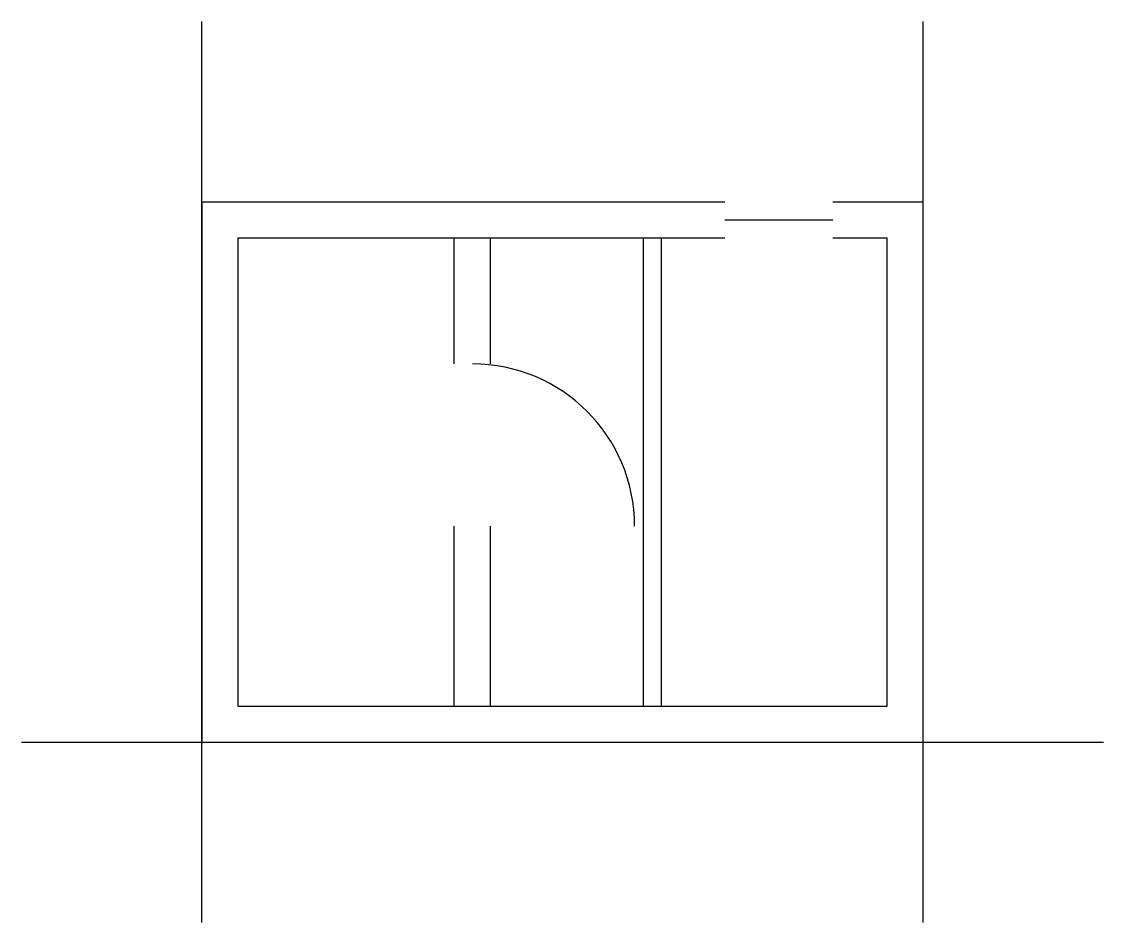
# Model space of a CAD drawing. Header units: millimetres. Extents: x -1000 to 5000, y -1000 to 4000.
import ezdxf

# ---------------------------------------------------------------- set-up
doc = ezdxf.new("R2010")
doc.units = ezdxf.units.MM

msp = doc.modelspace()

# ---------------------------------------------------------------- linework, layer by layer
at = {"layer": 'DOORS'}
msp.add_arc((1500, 1200), 900, 0, 90, dxfattribs=at)
at = {"layer": 'GRID'}
for p, q in [((0, -1000), (0, 4000)), ((4000, -1000), (4000, 4000)), ((-1000, 0), (5000, 0))]:
    msp.add_line(p, q, dxfattribs=at)
at = {"layer": 'WALLS'}
for p, q in [((0, 3000), (0, 0)), ((0, 3000), (2900, 3000)), ((3500, 3000), (4000, 3000)), ((4000, 0), (4000, 3000)), ((2900, 2900), (3500, 2900)), ((200, 2800), (200, 200)), ((200, 2800), (2900, 2800)), ((1400, 2100), (1400, 2800)), ((1600, 2100), (1600, 2800)), ((2450, 200), (2450, 2800)), ((2550, 200), (2550, 2800)), ((3500, 2800), (3800, 2800)), ((3800, 200), (3800, 2800)), ((1400, 200), (1400, 1200)), ((1600, 200), (1600, 1200)), ((200, 200), (3800, 200)), ((0, 0), (4000, 0))]:
    msp.add_line(p, q, dxfattribs=at)

doc.saveas('drawing.dxf')
